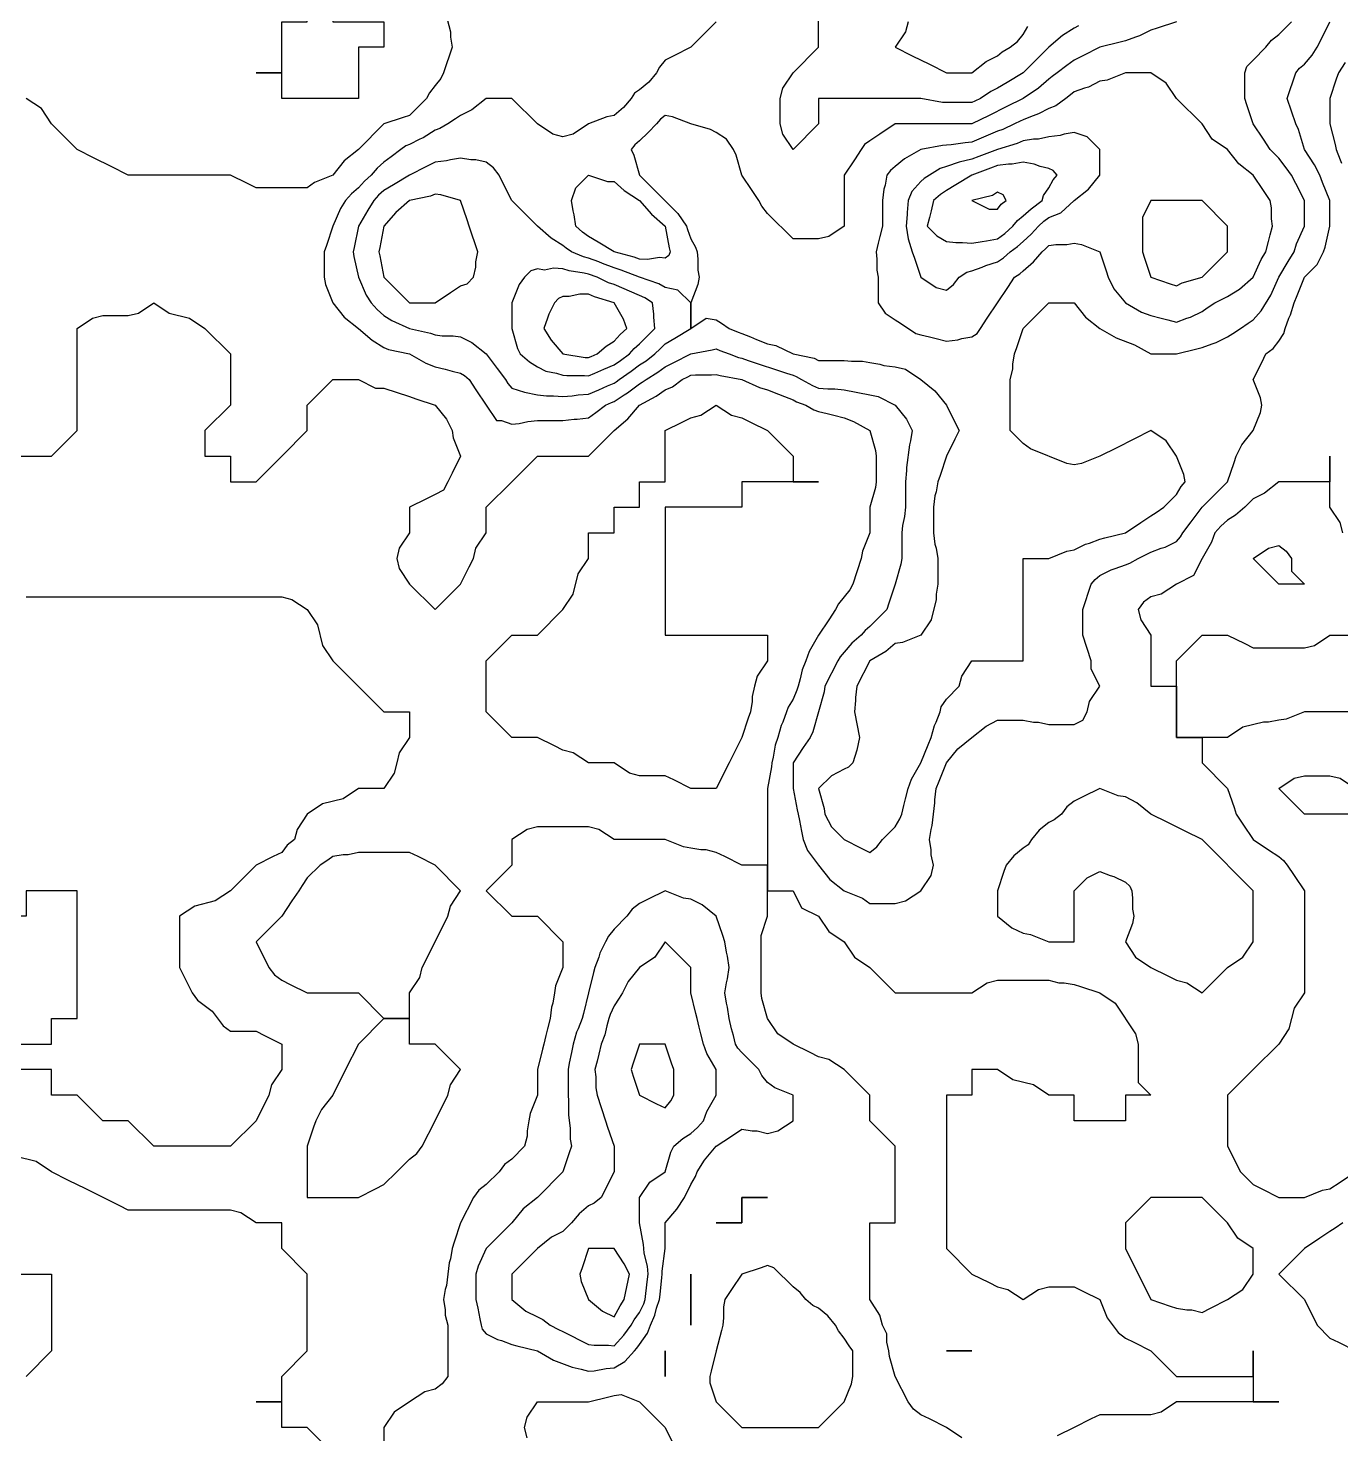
# Model space of a CAD drawing. Header units: inches. Extents: x 794995 to 811195, y 2485918 to 2508058.
# Drawn here: x 799648 to 801188, y 2491941 to 2493591 of the extents above; entities that cross this region are included whole.
import ezdxf

# ---------------------------------------------------------------- set-up
doc = ezdxf.new("R2010")
doc.units = ezdxf.units.IN
doc.header["$MEASUREMENT"] = 0
doc.layers.add('contour', color=7, linetype='Continuous')

msp = doc.modelspace()

# ---------------------------------------------------------------- linework, layer by layer
at = {"layer": 'contour'}
for points in [[(800035.2, 2493508.4), (799945.2, 2493508.4), (799945.2, 2493538.4), (799915.2, 2493538.4), (799945.2, 2493538.4), (799945.2, 2493598.4), (799975.2, 2493598.4), (799975.2, 2493628.4), (800005.2, 2493628.4), (800005.2, 2493598.4), (800065.2, 2493598.4), (800065.2, 2493568.4), (800035.2, 2493568.4), (800035.2, 2493538.4)], [(800755.2, 2493228.4), (800761.2, 2493232.4), (800765.2, 2493238.4), (800773.2, 2493250.4), (800785.2, 2493268.4), (800797.2, 2493286.4), (800805.2, 2493298.4), (800811.2, 2493302.4), (800815.2, 2493305.9), (800827.2, 2493316.4), (800837.7, 2493328.4), (800841.6, 2493331.9), (800845.2, 2493335.9), (800853.7, 2493336.9), (800866.6, 2493336.9), (800875.2, 2493338.4), (800883.7, 2493336.9), (800905.2, 2493328.4), (800912.7, 2493305.9), (800915.2, 2493298.4), (800921.8, 2493285), (800935.2, 2493268.4), (800954.2, 2493257.5), (800965.2, 2493253.4), (800977.2, 2493250.4), (800985.2, 2493248.4), (800995.2, 2493245.9), (801007.2, 2493250.4), (801011.8, 2493251.7), (801025.2, 2493258.4), (801031.2, 2493262.4), (801040.2, 2493268.4), (801050.2, 2493273.4), (801055.2, 2493275.9), (801069, 2493284.5), (801085.2, 2493298.4), (801094.4, 2493319.1), (801100.2, 2493328.4), (801103.2, 2493340.4), (801105.2, 2493348.4), (801107.7, 2493358.4), (801106.6, 2493366.9), (801106.6, 2493379.8), (801105.2, 2493388.4), (801097.2, 2493400.4), (801085.2, 2493418.4), (801068.5, 2493431.7), (801055.2, 2493448.4), (801037.2, 2493460.4), (801025.2, 2493478.4), (800995.2, 2493508.4), (800983.2, 2493526.4), (800965.2, 2493538.4), (800935.2, 2493538.4), (800913.7, 2493529.8), (800905.2, 2493528.4), (800891.8, 2493521.7), (800887.2, 2493520.4), (800875.2, 2493515.9), (800870.9, 2493512.6), (800865.2, 2493508.4), (800853.7, 2493499.8), (800845.2, 2493496.4), (800833.2, 2493490.4), (800823.7, 2493486.9), (800815.2, 2493483.4), (800811.8, 2493481.7), (800805.2, 2493478.4), (800791.5, 2493472), (800785.2, 2493469.8), (800755.2, 2493456.9), (800747.2, 2493456.4), (800730.6, 2493453.8), (800725.2, 2493453.4), (800720.5, 2493453), (800695.2, 2493448.4), (800676.1, 2493437.5), (800665.2, 2493428.4), (800659.7, 2493423.8), (800655.2, 2493418.4), (800653.2, 2493406.4), (800651.8, 2493401.7), (800650.2, 2493388.4), (800650.2, 2493358.4), (800647.2, 2493346.4), (800645.2, 2493338.4), (800642.7, 2493328.4), (800643.7, 2493319.8), (800643.7, 2493306.9), (800645.2, 2493298.4), (800645.2, 2493268.4), (800653.2, 2493256.4), (800665.2, 2493248.4), (800671.2, 2493244.4), (800689.2, 2493232.4), (800695.2, 2493230.9), (800705.2, 2493228.4), (800713.2, 2493226.4), (800725.2, 2493223.4), (800738.5, 2493225), (800743.2, 2493226.4)], [(800725.2, 2493283.4), (800733.7, 2493289.8), (800740.2, 2493298.4), (800749.2, 2493304.4), (800755.2, 2493305.9), (800767.2, 2493310.4), (800771.3, 2493312.2), (800785.2, 2493316.4), (800792.2, 2493321.3), (800800.2, 2493328.4), (800808.8, 2493334.7), (800815.2, 2493340.4), (800824.6, 2493348.9), (800833.2, 2493358.4), (800839.4, 2493364.1), (800845.2, 2493368.4), (800859.3, 2493374.2), (800875.2, 2493388.4), (800891.8, 2493401.7), (800905.2, 2493418.4), (800905.2, 2493448.4), (800890.2, 2493463.4), (800875.2, 2493468.4), (800863.2, 2493466.4), (800858.5, 2493465), (800845.2, 2493463.4), (800833.2, 2493460.4), (800827.2, 2493460.4), (800815.2, 2493458.4), (800808.1, 2493455.4), (800785.2, 2493448.4), (800763.3, 2493440.2), (800755.2, 2493437.1), (800740.2, 2493433.4), (800725.2, 2493428.4), (800717.7, 2493425.9), (800705.2, 2493418.4), (800699.2, 2493414.4), (800695.2, 2493410.9), (800684.6, 2493398.9), (800680.2, 2493388.4), (800679, 2493374.5), (800679, 2493372.2), (800678, 2493358.4), (800680.2, 2493343.4), (800685.2, 2493328.4), (800687.7, 2493320.9), (800695.2, 2493298.4), (800713.2, 2493286.4)], [(800335.2, 2493174.1), (800337.8, 2493175.8), (800341.2, 2493178.4), (800355.2, 2493188.4), (800365.2, 2493195.5), (800373, 2493200.5), (800383.2, 2493208.4), (800389.2, 2493214.4), (800395.2, 2493220.4), (800406.4, 2493227.1), (800425.2, 2493238.4), (800425.2, 2493268.4), (800410.2, 2493283.4), (800395.2, 2493286.4), (800387.7, 2493290.9), (800365.2, 2493298.4), (800343.7, 2493306.9), (800335.2, 2493309.6), (800321.5, 2493314.7), (800317.2, 2493316.4), (800305.2, 2493320.9), (800299.2, 2493322.4), (800285.2, 2493328.4), (800279.2, 2493332.4), (800275.2, 2493335.9), (800261.3, 2493344.5), (800245.2, 2493358.4), (800215.2, 2493388.4), (800205.2, 2493408.4), (800200.2, 2493418.4), (800193.7, 2493426.9), (800185.2, 2493433.4), (800173.2, 2493436.4), (800167.2, 2493436.4), (800155.2, 2493438.4), (800143.2, 2493436.4), (800138.5, 2493435), (800125.2, 2493433.4), (800115.2, 2493428.4), (800095.2, 2493418.4), (800076.4, 2493407.1), (800065.2, 2493400.4), (800058.8, 2493394.7), (800053.2, 2493388.4), (800046.4, 2493377.1), (800035.2, 2493358.4), (800030.2, 2493333.4), (800029.2, 2493328.4), (800029.7, 2493322.9), (800035.2, 2493298.4), (800044.4, 2493277.6), (800050.2, 2493268.4), (800057.2, 2493260.4), (800065.2, 2493253.4), (800074.4, 2493247.6), (800095.2, 2493238.4), (800119.7, 2493232.9), (800125.2, 2493230.9), (800133.7, 2493229.8), (800146.6, 2493229.8), (800155.2, 2493228.4), (800168.5, 2493221.7), (800185.2, 2493208.4), (800198, 2493191.2), (800207.7, 2493178.4), (800210.5, 2493173.7), (800215.2, 2493168.4), (800230.2, 2493163.4), (800245.2, 2493160.4), (800256.1, 2493159.3), (800264.2, 2493159.3), (800275.2, 2493158.4), (800286.1, 2493159.3), (800293.2, 2493160.4), (800305.2, 2493161.2), (800317.2, 2493166.4), (800327.7, 2493170.9)], [(800785.2, 2493343.4), (800793.7, 2493349.8), (800803.2, 2493358.4), (800808.5, 2493365), (800815.2, 2493370.4), (800824.6, 2493378.9), (800837.7, 2493388.4), (800839.2, 2493394.4), (800845.2, 2493403.4), (800850.6, 2493412.9), (800855.2, 2493418.4), (800850.6, 2493423.8), (800845.2, 2493425.9), (800835.2, 2493428.4), (800828, 2493431.2), (800815.2, 2493433.4), (800802.3, 2493431.2), (800798, 2493431.2), (800785.2, 2493429.6), (800777, 2493426.5), (800755.2, 2493418.4), (800736.4, 2493407.1), (800725.2, 2493400.4), (800718.1, 2493395.4), (800710.2, 2493388.4), (800707.2, 2493376.4), (800705.2, 2493368.4), (800702.7, 2493358.4), (800713.9, 2493347.1), (800725.2, 2493340.4), (800736.1, 2493339.3), (800744.2, 2493339.3), (800755.2, 2493338.4), (800767.2, 2493340.4), (800772.3, 2493341.2)], [(800395.2, 2493320.9), (800388.5, 2493321.7), (800374.4, 2493319.1), (800365.2, 2493319.8), (800358.8, 2493322), (800335.2, 2493328.4), (800316.4, 2493339.6), (800305.2, 2493346.4), (800298.1, 2493351.3), (800290.2, 2493358.4), (800288.5, 2493371.7), (800287.2, 2493376.4), (800285.2, 2493388.4), (800290.2, 2493403.4), (800305.2, 2493418.4), (800327.7, 2493410.9), (800335.2, 2493410.9), (800347.2, 2493400.4), (800365.2, 2493388.4), (800379.3, 2493372.5), (800395.2, 2493358.4), (800399.8, 2493333), (800401.2, 2493328.4), (800399.4, 2493324.1)], [(800785.2, 2493378.4), (800789.4, 2493384.1), (800795.2, 2493388.4), (800791.8, 2493395), (800785.2, 2493398.4), (800779.2, 2493394.4), (800755.2, 2493388.4), (800775.2, 2493378.4)], [(800155.2, 2493288.4), (800162.7, 2493290.9), (800170.2, 2493298.4), (800173.2, 2493310.4), (800173.2, 2493316.4), (800175.2, 2493328.4), (800165.2, 2493358.4), (800162.7, 2493365.9), (800155.2, 2493388.4), (800131.8, 2493395), (800125.2, 2493395.9), (800119.7, 2493393.8), (800095.2, 2493388.4), (800079, 2493374.5), (800065.2, 2493358.4), (800060.2, 2493333.4), (800059.2, 2493328.4), (800060.2, 2493323.4), (800065.2, 2493298.4), (800095.2, 2493268.4), (800125.2, 2493268.4), (800143.2, 2493280.4)], [(800995.2, 2493288.4), (801001.8, 2493291.7), (801025.2, 2493298.4), (801055.2, 2493328.4), (801055.2, 2493358.4), (801025.2, 2493388.4), (800965.2, 2493388.4), (800955.2, 2493368.4), (800955.2, 2493358.4), (800955.2, 2493328.4), (800957.7, 2493320.9), (800965.2, 2493298.4), (800987.7, 2493290.9)], [(800335.2, 2493195.5), (800342.7, 2493200.9), (800353.2, 2493208.4), (800358.8, 2493214.7), (800365.2, 2493220.4), (800374.2, 2493229.4), (800383.2, 2493238.4), (800381.8, 2493251.7), (800381.8, 2493255), (800380.2, 2493268.4), (800371.2, 2493274.4), (800365.2, 2493276.9), (800335.2, 2493289.8), (800328.8, 2493292), (800315.2, 2493298.4), (800305.2, 2493302.1), (800300.2, 2493303.4), (800282.7, 2493305.9), (800275.2, 2493308.4), (800264.2, 2493309.3), (800253.7, 2493306.9), (800245.2, 2493308.4), (800237.7, 2493305.9), (800230.2, 2493298.4), (800223.7, 2493289.8), (800215.2, 2493268.4), (800215.2, 2493238.4), (800221.8, 2493215), (800225.2, 2493208.4), (800235.9, 2493199.1), (800245.2, 2493193.4), (800255.2, 2493188.4), (800267.7, 2493185.9), (800275.2, 2493183.4), (800279.8, 2493183), (800300.5, 2493183), (800305.2, 2493182.6), (800312.7, 2493185.9), (800323.2, 2493190.4)], [(800305.2, 2493204.1), (800308.2, 2493205.4), (800315.2, 2493208.4), (800325.9, 2493217.6), (800335.2, 2493223.4), (800342.2, 2493231.3), (800350.2, 2493238.4), (800346.1, 2493249.3), (800335.2, 2493268.4), (800312.2, 2493275.4), (800305.2, 2493278.4), (800295.2, 2493278.4), (800282.7, 2493275.9), (800275.2, 2493275.9), (800270.2, 2493273.4), (800265.2, 2493268.4), (800258.5, 2493255), (800257.2, 2493250.4), (800252.7, 2493238.4), (800261.3, 2493224.5), (800275.2, 2493208.4), (800301.2, 2493204.4)], [(800455.2, 2492698.4), (800425.2, 2492698.4), (800405.2, 2492708.4), (800395.2, 2492713.4), (800365.2, 2492713.4), (800353.2, 2492716.4), (800335.2, 2492728.4), (800305.2, 2492728.4), (800287.2, 2492740.4), (800275.2, 2492743.4), (800265.2, 2492748.4), (800245.2, 2492758.4), (800215.2, 2492758.4), (800185.2, 2492788.4), (800185.2, 2492848.4), (800215.2, 2492878.4), (800245.2, 2492878.4), (800275.2, 2492908.4), (800287.2, 2492926.4), (800293.2, 2492950.4), (800305.2, 2492968.4), (800305.2, 2492998.4), (800335.2, 2492998.4), (800335.2, 2493028.4), (800365.2, 2493028.4), (800365.2, 2493058.4), (800395.2, 2493058.4), (800395.2, 2493118.4), (800415.2, 2493128.4), (800425.2, 2493133.4), (800437.2, 2493136.4), (800455.2, 2493148.4), (800473.2, 2493136.4), (800485.2, 2493133.4), (800495.2, 2493128.4), (800515.2, 2493118.4), (800545.2, 2493088.4), (800545.2, 2493058.4), (800575.2, 2493058.4), (800485.2, 2493058.4), (800485.2, 2493028.4), (800395.2, 2493028.4), (800395.2, 2492998.4), (800395.2, 2492878.4), (800515.2, 2492878.4), (800515.2, 2492848.4), (800503.2, 2492830.4), (800500.2, 2492818.4), (800497.2, 2492806.4), (800497.2, 2492800.4), (800495.2, 2492788.4), (800492.7, 2492780.9), (800485.2, 2492758.4), (800470.2, 2492728.4)], [(801145.2, 2492938.4), (801115.2, 2492938.4), (801085.2, 2492968.4), (801103.2, 2492980.4), (801115.2, 2492983.4), (801123.7, 2492976.9), (801130.2, 2492968.4), (801130.2, 2492953.4)], [(801265.2, 2492638.4), (801205.2, 2492638.4), (801205.2, 2492668.4), (801145.2, 2492668.4), (801115.2, 2492698.4), (801133.2, 2492710.4), (801145.2, 2492713.4), (801175.2, 2492713.4), (801187.2, 2492710.4), (801205.2, 2492698.4), (801235.2, 2492698.4), (801235.2, 2492638.4)], [(801025.2, 2492458.4), (801055.2, 2492488.4), (801073.2, 2492500.4), (801085.2, 2492518.4), (801085.2, 2492578.4), (801025.2, 2492638.4), (801005.2, 2492648.4), (800985.2, 2492658.4), (800965.2, 2492668.4), (800948.5, 2492681.7), (800935.2, 2492688.4), (800926.6, 2492689.8), (800905.2, 2492698.4), (800885.2, 2492688.4), (800875.2, 2492683.4), (800866.6, 2492676.9), (800860.2, 2492668.4), (800851.8, 2492661.7), (800845.2, 2492658.4), (800834.2, 2492649.3), (800825.2, 2492638.4), (800821.2, 2492632.4), (800815.2, 2492628.4), (800804.2, 2492619.3), (800795.2, 2492608.4), (800792.7, 2492600.9), (800785.2, 2492578.4), (800785.2, 2492548.4), (800801.8, 2492535), (800815.2, 2492528.4), (800823.7, 2492526.9), (800845.2, 2492518.4), (800875.2, 2492518.4), (800875.2, 2492578.4), (800890.2, 2492593.4), (800905.2, 2492600.9), (800917.2, 2492596.4), (800921.8, 2492595), (800935.2, 2492588.4), (800940.6, 2492583.8), (800942.7, 2492578.4), (800943.7, 2492569.8), (800943.7, 2492556.9), (800945.2, 2492548.4), (800943.7, 2492539.8), (800935.2, 2492518.4), (800947.2, 2492500.4), (800965.2, 2492488.4), (800985.2, 2492478.4), (800995.2, 2492473.4), (801007.2, 2492470.4)], [(800065.2, 2492428.4), (800095.2, 2492428.4), (800095.2, 2492458.4), (800107.2, 2492476.4), (800110.2, 2492488.4), (800125.2, 2492518.4), (800140.2, 2492548.4), (800143.2, 2492560.4), (800155.2, 2492578.4), (800125.2, 2492608.4), (800105.2, 2492618.4), (800095.2, 2492623.4), (800035.2, 2492623.4), (800023.2, 2492620.4), (800017.2, 2492620.4), (800005.2, 2492618.4), (799999.2, 2492614.4), (799990.2, 2492608.4), (799975.2, 2492593.4), (799969.2, 2492584.4), (799965.2, 2492578.4), (799957.2, 2492566.4), (799945.2, 2492548.4), (799915.2, 2492518.4), (799930.2, 2492488.4), (799936.6, 2492479.8), (799945.2, 2492473.4), (799955.2, 2492468.4), (799975.2, 2492458.4), (800035.2, 2492458.4)], [(799645.2, 2492398.4), (799675.2, 2492398.4), (799675.2, 2492428.4), (799705.2, 2492428.4), (799705.2, 2492578.4), (799645.2, 2492578.4), (799645.2, 2492548.4), (799615.2, 2492548.4), (799615.2, 2492518.4), (799615.2, 2492398.4)], [(800335.2, 2492018.4), (800347.8, 2492025.7), (800359.2, 2492038.4), (800362, 2492041.5), (800365.2, 2492045.9), (800374.6, 2492058.9), (800378, 2492068.4), (800383.2, 2492080.4), (800385.2, 2492088.4), (800388.5, 2492098.4), (800389.2, 2492104.4), (800391.4, 2492124.6), (800391.8, 2492128.4), (800391.6, 2492131.9), (800395.2, 2492158.4), (800395.2, 2492188.4), (800409, 2492204.5), (800417.7, 2492218.4), (800425.2, 2492233.4), (800430.6, 2492242.9), (800432.7, 2492248.4), (800441.3, 2492262.2), (800455.2, 2492278.4), (800473.2, 2492290.4), (800485.2, 2492298.4), (800497.2, 2492296.4), (800503.2, 2492296.4), (800515.2, 2492293.4), (800527.2, 2492296.4), (800545.2, 2492308.4), (800545.2, 2492338.4), (800523.7, 2492346.9), (800515.2, 2492353.4), (800508.5, 2492361.7), (800505.2, 2492368.4), (800495.2, 2492378.4), (800485.2, 2492388.4), (800480.5, 2492393.7), (800477.7, 2492398.4), (800475.2, 2492408.4), (800473.2, 2492416.4), (800470.2, 2492428.4), (800468.5, 2492441.7), (800467.2, 2492446.4), (800465.2, 2492458.4), (800467.2, 2492470.4), (800468.5, 2492475), (800470.2, 2492488.4), (800468.5, 2492501.7), (800467.2, 2492506.4), (800465.2, 2492518.4), (800462.7, 2492525.9), (800455.2, 2492548.4), (800438.5, 2492561.7), (800425.2, 2492568.4), (800416.6, 2492569.8), (800395.2, 2492578.4), (800375.2, 2492568.4), (800365.2, 2492563.4), (800356.6, 2492556.9), (800350.2, 2492548.4), (800335.2, 2492533.4), (800328.5, 2492525), (800325.2, 2492518.4), (800318.5, 2492505), (800317.2, 2492500.4), (800312.7, 2492488.4), (800311.2, 2492482.4), (800305.2, 2492458.4), (800299.2, 2492434.4), (800297.7, 2492428.4), (800293.2, 2492416.4), (800291.3, 2492412.2), (800287.2, 2492398.4), (800285.2, 2492388.4), (800282.7, 2492375.9), (800281.2, 2492368.4), (800281.2, 2492338.4), (800281.8, 2492331.7), (800281.8, 2492315), (800283.7, 2492299.8), (800283.7, 2492286.9), (800285.2, 2492278.4), (800282.7, 2492270.9), (800275.2, 2492248.4), (800245.2, 2492218.4), (800228.5, 2492205), (800215.2, 2492188.4), (800185.2, 2492158.4), (800175.9, 2492137.6), (800173.2, 2492128.4), (800173.2, 2492098.4), (800175.2, 2492088.4), (800177.7, 2492075.9), (800179.2, 2492068.4), (800180.5, 2492063.7), (800185.2, 2492058.4), (800198.5, 2492051.7), (800203.2, 2492050.4), (800215.2, 2492045.9), (800221.2, 2492044.4), (800245.2, 2492038.4), (800264.2, 2492027.5), (800286.1, 2492019.3), (800296.6, 2492016.9), (800305.2, 2492014.4), (800311.8, 2492015), (800325.9, 2492017.6)], [(800335.2, 2492044.4), (800346.6, 2492056.9), (800355.2, 2492068.4), (800358.8, 2492074.7), (800365.2, 2492083.4), (800370.2, 2492093.4), (800371.8, 2492098.4), (800374.2, 2492119.4), (800375.2, 2492128.4), (800374.6, 2492137.8), (800370.6, 2492152.9), (800370.2, 2492158.4), (800369.8, 2492163), (800365.2, 2492188.4), (800365.2, 2492218.4), (800377.2, 2492236.4), (800395.2, 2492248.4), (800401.8, 2492271.7), (800405.2, 2492278.4), (800415.9, 2492287.6), (800425.2, 2492293.4), (800433.2, 2492300.4), (800440.2, 2492308.4), (800444.2, 2492319.3), (800455.2, 2492338.4), (800455.2, 2492368.4), (800444.2, 2492387.5), (800440.2, 2492398.4), (800437.2, 2492410.4), (800435.2, 2492418.4), (800432.7, 2492428.4), (800431.2, 2492434.4), (800425.2, 2492458.4), (800425.2, 2492488.4), (800395.2, 2492518.4), (800383.2, 2492500.4), (800365.2, 2492488.4), (800351.8, 2492471.7), (800345.2, 2492458.4), (800341.2, 2492452.4), (800335.2, 2492443.4), (800330.5, 2492433), (800329.2, 2492428.4), (800326.6, 2492419.8), (800324.2, 2492409.3), (800320.2, 2492398.4), (800317.2, 2492386.4), (800315.2, 2492378.4), (800312.7, 2492368.4), (800313.7, 2492359.8), (800313.7, 2492346.9), (800315.2, 2492338.4), (800325.2, 2492308.4), (800327.7, 2492300.9), (800335.2, 2492278.4), (800335.2, 2492248.4), (800320.2, 2492218.4), (800311.8, 2492211.7), (800305.2, 2492208.4), (800294.2, 2492199.3), (800285.2, 2492188.4), (800280.2, 2492183.4), (800275.2, 2492178.4), (800261.8, 2492171.7), (800245.2, 2492158.4), (800215.2, 2492128.4), (800215.2, 2492098.4), (800231.8, 2492085), (800245.2, 2492078.4), (800251.8, 2492075), (800260.2, 2492068.4), (800270.2, 2492063.4), (800275.2, 2492060.9), (800305.2, 2492045.9), (800311.8, 2492045), (800328.5, 2492045)], [(800065.2, 2492233.4), (800080.2, 2492248.4), (800095.2, 2492263.4), (800103.7, 2492269.8), (800110.2, 2492278.4), (800125.2, 2492308.4), (800140.2, 2492338.4), (800143.2, 2492350.4), (800155.2, 2492368.4), (800125.2, 2492398.4), (800095.2, 2492398.4), (800095.2, 2492428.4), (800065.2, 2492428.4), (800035.2, 2492398.4), (800020.2, 2492368.4), (800005.2, 2492338.4), (799991.8, 2492321.7), (799985.2, 2492308.4), (799982.7, 2492300.9), (799975.2, 2492278.4), (799975.2, 2492218.4), (800035.2, 2492218.4), (800055.2, 2492228.4)], [(800395.2, 2492323.4), (800401.8, 2492331.7), (800405.2, 2492338.4), (800405.2, 2492368.4), (800402.7, 2492375.9), (800395.2, 2492398.4), (800365.2, 2492398.4), (800357.7, 2492375.9), (800355.2, 2492368.4), (800357.7, 2492360.9), (800365.2, 2492338.4), (800385.2, 2492328.4)], [(800485.2, 2492188.4), (800455.2, 2492188.4), (800485.2, 2492188.4), (800485.2, 2492218.4), (800515.2, 2492218.4), (800485.2, 2492218.4)], [(801025.2, 2492083.4), (801035.2, 2492088.4), (801055.2, 2492098.4), (801073.2, 2492110.4), (801085.2, 2492128.4), (801085.2, 2492158.4), (801067.2, 2492170.4), (801055.2, 2492188.4), (801025.2, 2492218.4), (800965.2, 2492218.4), (800935.2, 2492188.4), (800935.2, 2492158.4), (800965.2, 2492098.4), (800987.7, 2492090.9), (800995.2, 2492088.4), (801007.2, 2492086.4), (801013.2, 2492086.4)], [(800335.2, 2492078.4), (800342.2, 2492091.3), (800347.2, 2492098.4), (800353.2, 2492128.4), (800347.2, 2492140.4), (800335.2, 2492158.4), (800305.2, 2492158.4), (800297.7, 2492135.9), (800295.2, 2492128.4), (800296.6, 2492119.8), (800305.2, 2492098.4), (800321.8, 2492085)], [(800425.2, 2492068.4), (800425.2, 2492128.4)], [(800575.2, 2491948.4), (800605.2, 2491978.4), (800613.7, 2491999.8), (800615.2, 2492008.4), (800615.2, 2492038.4), (800611.2, 2492044.4), (800605.2, 2492053.4), (800598.5, 2492061.7), (800595.2, 2492068.4), (800586.1, 2492079.3), (800575.2, 2492088.4), (800568.5, 2492091.7), (800560.2, 2492098.4), (800553.7, 2492106.9), (800545.2, 2492113.4), (800522.7, 2492135.9), (800515.2, 2492138.4), (800507.7, 2492135.9), (800485.2, 2492128.4), (800473.2, 2492110.4), (800465.2, 2492098.4), (800463.7, 2492089.8), (800463.7, 2492076.9), (800462.7, 2492068.4), (800461.2, 2492062.4), (800455.2, 2492038.4), (800449.2, 2492014.4), (800447.7, 2492008.4), (800447.7, 2492000.9), (800455.2, 2491978.4), (800485.2, 2491948.4)], [(800395.2, 2492008.4), (800395.2, 2492038.4)], [(800755.2, 2492038.4), (800725.2, 2492038.4)]]:
    msp.add_lwpolyline(points, close=True, dxfattribs=at)
for points in [[(800880.2, 2493593.4), (800875.2, 2493590.9), (800861.3, 2493582.2), (800845.2, 2493568.4), (800815.2, 2493538.4), (800796.4, 2493527.1), (800785.2, 2493520.4), (800777.2, 2493516.4), (800765.2, 2493508.4), (800758.5, 2493505), (800755.2, 2493503.4), (800725.2, 2493503.4), (800720.5, 2493503.7), (800695.2, 2493508.4), (800575.2, 2493508.4), (800575.2, 2493478.4), (800545.2, 2493448.4), (800533.2, 2493466.4), (800530.2, 2493478.4), (800530.2, 2493508.4), (800533.2, 2493520.4), (800545.2, 2493538.4), (800575.2, 2493568.4), (800575.2, 2493628.4)], [(800137.2, 2493610.4), (800143.2, 2493586.4), (800143.2, 2493580.4), (800145.2, 2493568.4), (800135.2, 2493538.4), (800131.8, 2493531.7), (800125.2, 2493523.4), (800118.5, 2493515), (800115.2, 2493508.4), (800105.2, 2493498.4), (800095.2, 2493488.4), (800087.7, 2493485.9), (800065.2, 2493478.4), (800035.2, 2493448.4), (800018.5, 2493435), (800005.2, 2493418.4), (799983.7, 2493409.8), (799975.2, 2493403.4), (799915.2, 2493403.4), (799905.2, 2493408.4), (799885.2, 2493418.4), (799765.2, 2493418.4), (799745.2, 2493428.4), (799725.2, 2493438.4), (799705.2, 2493448.4), (799675.2, 2493478.4), (799663.2, 2493496.4), (799645.2, 2493508.4)], [(800455.2, 2493598.4), (800425.2, 2493568.4), (800405.2, 2493558.4), (800395.2, 2493553.4), (800388.5, 2493545), (800385.2, 2493538.4), (800376.1, 2493527.5), (800365.2, 2493518.4), (800359.2, 2493514.4), (800355.2, 2493508.4), (800346.1, 2493497.5), (800335.2, 2493488.4), (800326.6, 2493486.9), (800305.2, 2493478.4), (800287.2, 2493466.4), (800275.2, 2493463.4), (800263.2, 2493466.4), (800245.2, 2493478.4), (800215.2, 2493508.4), (800185.2, 2493508.4), (800168.5, 2493495), (800155.2, 2493488.4), (800149.2, 2493484.4), (800140.2, 2493478.4), (800130.6, 2493472.9), (800125.2, 2493470.9), (800111.3, 2493462.2), (800107.2, 2493460.4), (800095.2, 2493454.4), (800090.9, 2493452.6), (800085.2, 2493448.4), (800073.7, 2493439.8), (800065.2, 2493433.4), (800057.2, 2493426.4), (800050.2, 2493418.4), (800042.2, 2493411.3), (800035.2, 2493403.4), (800027.2, 2493396.4), (800020.2, 2493388.4), (800014.4, 2493379.1), (800005.2, 2493358.4), (799997.7, 2493335.9), (799995.2, 2493328.4), (799995.2, 2493298.4), (799996.6, 2493289.8), (800005.2, 2493268.4), (800018.5, 2493251.7), (800035.2, 2493238.4), (800051.3, 2493224.5), (800065.2, 2493215.9), (800070.6, 2493213.8), (800095.2, 2493208.4), (800114.2, 2493197.5), (800125.2, 2493193.4), (800137.2, 2493190.4), (800145.2, 2493188.4), (800155.2, 2493185.9), (800159.8, 2493183), (800165.2, 2493178.4), (800173.2, 2493166.4), (800197.2, 2493130.4), (800203.2, 2493130.4), (800215.2, 2493125.9), (800223.7, 2493126.9), (800234.2, 2493129.3), (800245.2, 2493130.4), (800275.2, 2493130.4), (800288.5, 2493131.7), (800291.8, 2493131.7), (800305.2, 2493133.4), (800313.7, 2493139.8), (800325.2, 2493148.4), (800332.2, 2493151.4), (800335.2, 2493152.6), (800347.2, 2493160.4), (800350.9, 2493162.6), (800365.2, 2493173.4), (800368.3, 2493175.2), (800372.7, 2493178.4), (800386.6, 2493186.9), (800395.2, 2493193.4), (800405.2, 2493198.4), (800425.2, 2493208.4), (800450.2, 2493213.4), (800455.2, 2493214.4), (800459.4, 2493212.6), (800470.2, 2493208.4), (800481.2, 2493204.4), (800485.2, 2493203.4), (800492.7, 2493200.9), (800537.7, 2493185.9), (800545.2, 2493183.4), (800548.9, 2493182.1), (800555.2, 2493178.4), (800568.1, 2493171.3), (800575.2, 2493168.4), (800586.1, 2493167.5), (800594.2, 2493167.5), (800605.2, 2493166.4), (800635.2, 2493160.4), (800645.2, 2493158.4), (800665.2, 2493148.4), (800678.5, 2493131.7), (800685.2, 2493118.4), (800683.2, 2493106.4), (800681.8, 2493101.7), (800678.5, 2493075), (800678.5, 2493071.7), (800677.2, 2493058.4), (800677.2, 2493028.4), (800676.1, 2493017.5), (800673.7, 2493006.9), (800672.7, 2492998.4), (800672.7, 2492968.4), (800671.8, 2492961.7), (800665.2, 2492938.4), (800657.7, 2492915.9), (800655.2, 2492908.4), (800645.2, 2492898.4), (800635.2, 2492888.4), (800629.7, 2492883.8), (800625.2, 2492878.4), (800614.4, 2492869.1), (800605.2, 2492858.4), (800600.5, 2492853), (800597.7, 2492848.4), (800582.7, 2492818.4), (800581.8, 2492811.7), (800575.2, 2492788.4), (800568.5, 2492765), (800565.2, 2492758.4), (800557.2, 2492746.4), (800545.2, 2492728.4), (800545.2, 2492698.4), (800550.2, 2492673.4), (800551.2, 2492668.4), (800552.7, 2492660.9), (800555.2, 2492648.4), (800557.2, 2492638.4), (800562.3, 2492625.5), (800575.2, 2492608.4), (800588.5, 2492591.7), (800605.2, 2492578.4), (800626.6, 2492569.8), (800635.2, 2492563.4), (800665.2, 2492563.4), (800677.2, 2492566.4), (800695.2, 2492578.4), (800707.2, 2492596.4), (800710.2, 2492608.4), (800707.2, 2492620.4), (800707.2, 2492626.4), (800705.2, 2492638.4), (800707.2, 2492650.4), (800708.5, 2492655), (800711.8, 2492681.7), (800711.8, 2492685), (800713.2, 2492698.4), (800716.6, 2492706.9), (800725.2, 2492728.4), (800738.5, 2492745), (800755.2, 2492758.4), (800771.8, 2492771.7), (800785.2, 2492778.4), (800815.2, 2492778.4), (800827.2, 2492776.4), (800833.2, 2492776.4), (800845.2, 2492773.4), (800875.2, 2492773.4), (800885.2, 2492778.4), (800890.2, 2492788.4), (800893.2, 2492800.4), (800905.2, 2492818.4), (800895.2, 2492838.4), (800895.2, 2492848.4), (800885.2, 2492878.4), (800885.2, 2492908.4), (800895.2, 2492938.4), (800899.7, 2492943.8), (800905.2, 2492948.4), (800918.5, 2492955), (800923.2, 2492956.4), (800935.2, 2492960.9), (800940.6, 2492962.9), (800950.2, 2492968.4), (800960.2, 2492973.4), (800965.2, 2492975.9), (800977.2, 2492980.4), (800981.8, 2492981.7), (800995.2, 2492988.4), (800999.8, 2492993.7), (801002.7, 2492998.4), (801012.3, 2493011.2), (801025.2, 2493028.4), (801055.2, 2493058.4), (801062.7, 2493080.9), (801065.2, 2493088.4), (801071.8, 2493101.7), (801085.2, 2493118.4), (801093.7, 2493139.8), (801095.2, 2493148.4), (801093.7, 2493156.9), (801085.2, 2493178.4), (801095.2, 2493198.4), (801100.2, 2493208.4), (801108.5, 2493215), (801115.2, 2493223.4), (801121.2, 2493232.4), (801122.7, 2493238.4), (801127.2, 2493250.4), (801129, 2493254.5), (801133.2, 2493268.4), (801136.6, 2493276.9), (801145.2, 2493298.4), (801160.2, 2493313.4), (801167.7, 2493328.4), (801169.7, 2493333.8), (801175.2, 2493358.4), (801175.2, 2493388.4), (801166.6, 2493409.8), (801163.2, 2493418.4), (801157.2, 2493430.4), (801145.2, 2493448.4), (801138.5, 2493471.7), (801135.2, 2493478.4), (801125.2, 2493508.4), (801135.2, 2493538.4), (801139.7, 2493543.8), (801145.2, 2493548.4), (801154.4, 2493559.1), (801160.2, 2493568.4), (801165.2, 2493578.4), (801175.2, 2493598.4)], [(800995.2, 2493598.4), (800972.7, 2493590.9), (800965.2, 2493588.4), (800951.8, 2493581.7), (800947.2, 2493580.4), (800935.2, 2493575.9), (800929.2, 2493574.4), (800905.2, 2493568.4), (800885.2, 2493558.4), (800875.2, 2493553.4), (800866.6, 2493546.9), (800855.2, 2493538.4), (800849.4, 2493534.1), (800845.2, 2493530.9), (800833.2, 2493520.4), (800815.2, 2493508.4), (800795.2, 2493498.4), (800775.2, 2493488.4), (800755.2, 2493478.4), (800665.2, 2493478.4), (800647.2, 2493466.4), (800635.2, 2493458.4), (800629.2, 2493454.4), (800625.2, 2493448.4), (800617.2, 2493436.4), (800605.2, 2493418.4), (800605.2, 2493358.4), (800587.2, 2493346.4), (800575.2, 2493343.4), (800545.2, 2493343.4), (800515.2, 2493373.4), (800508.5, 2493381.7), (800505.2, 2493388.4), (800497.2, 2493400.4), (800485.2, 2493418.4), (800478.5, 2493441.7), (800475.2, 2493448.4), (800467.2, 2493460.4), (800455.2, 2493468.4), (800448.5, 2493471.7), (800425.2, 2493478.4), (800403.7, 2493486.9), (800395.2, 2493488.4), (800389.7, 2493483.8), (800385.2, 2493478.4), (800375.2, 2493468.4), (800365.2, 2493458.4), (800359.7, 2493453.8), (800355.2, 2493448.4), (800358.5, 2493441.7), (800365.2, 2493418.4), (800410.2, 2493373.4), (800420.2, 2493358.4), (800421.2, 2493354.4), (800425.2, 2493343.4), (800430.6, 2493333.8), (800432.7, 2493328.4), (800433.7, 2493319.8), (800433.7, 2493306.9), (800435.2, 2493298.4), (800433.7, 2493289.8), (800425.2, 2493268.4), (800425.2, 2493238.4), (800443.2, 2493250.4), (800455.2, 2493248.4), (800461.2, 2493244.4), (800470.2, 2493238.4), (800480.9, 2493234.1), (800485.2, 2493232.4), (800495.2, 2493228.4), (800502.3, 2493225.5), (800515.2, 2493220.4), (800525.2, 2493218.4), (800545.2, 2493208.4), (800570.2, 2493203.4), (800575.2, 2493200.9), (800605.2, 2493200.9), (800613.7, 2493199.8), (800626.6, 2493199.8), (800635.2, 2493198.4), (800647.2, 2493196.4), (800651.8, 2493195), (800665.2, 2493193.4), (800677.2, 2493190.4), (800695.2, 2493178.4), (800711.8, 2493165), (800725.2, 2493148.4), (800735.2, 2493128.4), (800740.2, 2493118.4), (800735.2, 2493108.4), (800725.2, 2493088.4), (800717.7, 2493065.9), (800715.2, 2493058.4), (800713.2, 2493046.4), (800711.8, 2493041.7), (800710.2, 2493028.4), (800710.2, 2492998.4), (800711.8, 2492985), (800713.2, 2492980.4), (800715.2, 2492968.4), (800715.2, 2492938.4), (800713.2, 2492926.4), (800713.2, 2492920.4), (800707.2, 2492896.4), (800695.2, 2492878.4), (800673.7, 2492869.8), (800665.2, 2492868.4), (800654.2, 2492859.3), (800635.2, 2492848.4), (800620.2, 2492818.4), (800618.5, 2492805), (800618.5, 2492801.7), (800617.2, 2492788.4), (800623.2, 2492758.4), (800620.2, 2492743.4), (800615.2, 2492728.4), (800610.2, 2492723.4), (800605.2, 2492720.9), (800590.2, 2492713.4), (800575.2, 2492698.4), (800581.8, 2492675), (800582.7, 2492668.4), (800590.2, 2492653.4), (800605.2, 2492638.4), (800625.2, 2492628.4), (800635.2, 2492623.4), (800643.7, 2492629.8), (800650.2, 2492638.4), (800665.2, 2492653.4), (800670.6, 2492662.9), (800672.7, 2492668.4), (800675.2, 2492678.4), (800677.2, 2492686.4), (800680.2, 2492698.4), (800684.2, 2492709.3), (800695.2, 2492728.4), (800703.7, 2492749.8), (800707.2, 2492758.4), (800711.3, 2492772.2), (800713.2, 2492776.4), (800717.7, 2492788.4), (800719.2, 2492794.4), (800725.2, 2492803.4), (800740.2, 2492818.4), (800743.2, 2492830.4), (800755.2, 2492848.4), (800785.2, 2492848.4), (800815.2, 2492848.4), (800815.2, 2492968.4), (800845.2, 2492968.4), (800866.6, 2492976.9), (800875.2, 2492978.4), (800888.5, 2492985), (800893.2, 2492986.4), (800905.2, 2492990.9), (800911.2, 2492992.4), (800935.2, 2492998.4), (800953.2, 2493010.4), (800965.2, 2493018.4), (800971.2, 2493022.4), (800980.2, 2493028.4), (800995.2, 2493043.4), (801000.6, 2493052.9), (801005.2, 2493058.4), (801003.7, 2493066.9), (800995.2, 2493088.4), (800983.2, 2493106.4), (800965.2, 2493118.4), (800945.2, 2493108.4), (800925.2, 2493098.4), (800905.2, 2493088.4), (800883.7, 2493079.8), (800875.2, 2493078.4), (800866.6, 2493079.8), (800823.7, 2493096.9), (800815.2, 2493103.4), (800800.2, 2493118.4), (800800.2, 2493178.4), (800803.2, 2493190.4), (800803.2, 2493196.4), (800805.2, 2493208.4), (800807.7, 2493215.9), (800815.2, 2493238.4), (800845.2, 2493268.4), (800875.2, 2493268.4), (800888.5, 2493251.7), (800905.2, 2493238.4), (800924.2, 2493227.5), (800946.1, 2493219.3), (800965.2, 2493208.4), (800995.2, 2493208.4), (801019.2, 2493214.4), (801025.2, 2493215.9), (801037.2, 2493220.4), (801041.8, 2493221.7), (801055.2, 2493228.4), (801061.2, 2493232.4), (801070.2, 2493238.4), (801079.2, 2493244.4), (801085.2, 2493248.4), (801094.4, 2493259.1), (801105.9, 2493277.6), (801115.2, 2493298.4), (801126.4, 2493317.1), (801133.2, 2493328.4), (801135.9, 2493337.6), (801145.2, 2493358.4), (801145.2, 2493388.4), (801135.2, 2493408.4), (801130.2, 2493418.4), (801123.7, 2493426.9), (801115.2, 2493438.4), (801110.2, 2493443.4), (801105.2, 2493448.4), (801097.2, 2493460.4), (801085.2, 2493478.4), (801077.7, 2493500.9), (801075.2, 2493508.4), (801075.2, 2493538.4), (801077.7, 2493545.9), (801085.2, 2493553.4), (801100.2, 2493568.4), (801106.6, 2493576.9), (801115.2, 2493583.4), (801130.2, 2493598.4)], [(800680.2, 2493598.4), (800677.2, 2493586.4), (800665.2, 2493568.4), (800685.2, 2493558.4), (800705.2, 2493548.4), (800725.2, 2493538.4), (800755.2, 2493538.4), (800771.8, 2493551.7), (800785.2, 2493558.4), (800790.6, 2493562.9), (800800.2, 2493568.4), (800808.5, 2493575), (800815.2, 2493583.4), (800820.6, 2493592.9)], [(801193.2, 2493550.4), (801185.2, 2493538.4), (801182.7, 2493530.9), (801175.2, 2493508.4), (801175.2, 2493478.4), (801181.2, 2493454.4), (801182.7, 2493448.4), (801187.2, 2493436.4), (801189, 2493432.2)], [(799585.2, 2493088.4), (799675.2, 2493088.4), (799705.2, 2493118.4), (799705.2, 2493238.4), (799723.2, 2493250.4), (799735.2, 2493253.4), (799765.2, 2493253.4), (799777.2, 2493256.4), (799795.2, 2493268.4), (799813.2, 2493256.4), (799837.2, 2493250.4), (799855.2, 2493238.4), (799885.2, 2493208.4), (799885.2, 2493148.4), (799855.2, 2493118.4), (799855.2, 2493088.4), (799885.2, 2493088.4), (799885.2, 2493058.4), (799915.2, 2493058.4), (799945.2, 2493088.4), (799975.2, 2493118.4), (799975.2, 2493148.4), (800005.2, 2493178.4), (800035.2, 2493178.4), (800055.2, 2493168.4), (800065.2, 2493168.4), (800095.2, 2493158.4), (800102.7, 2493155.9), (800125.2, 2493148.4), (800138.5, 2493131.7), (800145.2, 2493118.4), (800146.6, 2493109.8), (800155.2, 2493088.4), (800145.2, 2493068.4), (800140.2, 2493058.4), (800135.2, 2493048.4), (800125.2, 2493043.4), (800115.2, 2493038.4), (800095.2, 2493028.4), (800095.2, 2492998.4), (800083.2, 2492980.4), (800080.2, 2492968.4), (800083.2, 2492956.4), (800095.2, 2492938.4), (800125.2, 2492908.4), (800155.2, 2492938.4), (800165.2, 2492958.4), (800170.2, 2492968.4), (800173.2, 2492980.4), (800185.2, 2492998.4), (800185.2, 2493028.4), (800215.2, 2493058.4), (800245.2, 2493088.4), (800305.2, 2493088.4), (800335.2, 2493118.4), (800351.3, 2493132.2), (800365.2, 2493148.4), (800384.6, 2493158.9), (800395.2, 2493166.4), (800403.7, 2493169.8), (800415.2, 2493178.4), (800421.8, 2493181.7), (800425.2, 2493183.4), (800430.6, 2493183.8), (800449.7, 2493183.8), (800455.2, 2493184.4), (800459.8, 2493183), (800485.2, 2493178.4), (800505.9, 2493169.1), (800515.2, 2493166.4), (800528, 2493161.2), (800535.2, 2493158.4), (800545.2, 2493154.4), (800549.2, 2493152.4), (800560.2, 2493148.4), (800569.7, 2493142.9), (800575.2, 2493140.9), (800585.2, 2493138.4), (800593.2, 2493136.4), (800605.2, 2493133.4), (800616.1, 2493129.3), (800635.2, 2493118.4), (800641.8, 2493095), (800642.7, 2493088.4), (800642.7, 2493058.4), (800641.8, 2493051.7), (800635.2, 2493028.4), (800635.2, 2492998.4), (800626.6, 2492976.9), (800625.2, 2492968.4), (800615.2, 2492938.4), (800611.8, 2492931.7), (800605.2, 2492923.4), (800598.5, 2492915), (800595.2, 2492908.4), (800587.2, 2492896.4), (800575.2, 2492878.4), (800564.2, 2492859.3), (800560.2, 2492848.4), (800556.1, 2492837.5), (800553.7, 2492826.9), (800551.2, 2492818.4), (800549.8, 2492813.7), (800545.2, 2492803.4), (800539.7, 2492793.8), (800537.7, 2492788.4), (800533.2, 2492776.4), (800531.3, 2492772.2), (800527.2, 2492758.4), (800524.4, 2492749.1), (800521.8, 2492735), (800520.2, 2492728.4), (800519.8, 2492723.7), (800515.2, 2492698.4), (800515.2, 2492578.4), (800545.2, 2492578.4), (800555.2, 2492558.4), (800575.2, 2492548.4), (800587.2, 2492530.4), (800605.2, 2492518.4), (800617.2, 2492500.4), (800635.2, 2492488.4), (800665.2, 2492458.4), (800755.2, 2492458.4), (800773.2, 2492470.4), (800785.2, 2492473.4), (800845.2, 2492473.4), (800857.2, 2492470.4), (800863.2, 2492470.4), (800875.2, 2492468.4), (800882.7, 2492465.9), (800905.2, 2492458.4), (800923.2, 2492446.4), (800947.2, 2492410.4), (800950.2, 2492398.4), (800950.2, 2492353.4), (800965.2, 2492338.4), (800935.2, 2492338.4), (800935.2, 2492308.4), (800875.2, 2492308.4), (800875.2, 2492338.4), (800845.2, 2492338.4), (800827.2, 2492350.4), (800803.2, 2492356.4), (800785.2, 2492368.4), (800755.2, 2492368.4), (800755.2, 2492338.4), (800725.2, 2492338.4), (800725.2, 2492308.4), (800725.2, 2492158.4), (800755.2, 2492128.4), (800775.2, 2492118.4), (800785.2, 2492113.4), (800797.2, 2492110.4), (800815.2, 2492098.4), (800833.2, 2492110.4), (800845.2, 2492113.4), (800875.2, 2492113.4), (800885.2, 2492108.4), (800905.2, 2492098.4), (800913.7, 2492076.9), (800926.6, 2492059.8), (800935.2, 2492053.4), (800945.2, 2492048.4), (800965.2, 2492038.4), (800995.2, 2492008.4), (801055.2, 2492008.4), (801085.2, 2492008.4), (801085.2, 2492038.4), (801085.2, 2491978.4), (801115.2, 2491978.4), (800995.2, 2491978.4), (800977.2, 2491966.4), (800965.2, 2491963.4), (800905.2, 2491963.4), (800895.2, 2491958.4), (800875.2, 2491948.4), (800855.2, 2491938.4)], [(801190.2, 2492998.4), (801187.2, 2493010.4), (801175.2, 2493028.4), (801175.2, 2493088.4), (801175.2, 2493058.4), (801145.2, 2493058.4), (801115.2, 2493058.4), (801098.5, 2493045), (801085.2, 2493038.4), (801080.2, 2493033.4), (801075.2, 2493028.4), (801064.4, 2493019.1), (801055.2, 2493013.4), (801047.2, 2493006.4), (801040.2, 2492998.4), (801036.1, 2492987.5), (801025.2, 2492968.4), (801015.2, 2492948.4), (800995.2, 2492938.4), (800977.2, 2492926.4), (800965.2, 2492923.4), (800956.6, 2492916.9), (800950.2, 2492908.4), (800953.2, 2492896.4), (800965.2, 2492878.4), (800965.2, 2492818.4), (800995.2, 2492818.4), (800995.2, 2492758.4), (801025.2, 2492758.4), (801025.2, 2492728.4), (801055.2, 2492698.4), (801062.7, 2492675.9), (801065.2, 2492668.4), (801073.2, 2492656.4), (801085.2, 2492638.4), (801103.2, 2492626.4), (801115.2, 2492618.4), (801120.6, 2492613.8), (801125.2, 2492608.4), (801133.2, 2492596.4), (801145.2, 2492578.4), (801145.2, 2492458.4), (801133.2, 2492440.4), (801127.2, 2492416.4), (801115.2, 2492398.4), (801085.2, 2492368.4), (801055.2, 2492338.4), (801055.2, 2492278.4), (801070.2, 2492248.4), (801085.2, 2492233.4), (801095.2, 2492228.4), (801115.2, 2492218.4), (801145.2, 2492218.4), (801166.6, 2492226.9), (801175.2, 2492228.4), (801187.2, 2492236.4), (801205.2, 2492248.4)], [(799645.2, 2492923.4), (799945.2, 2492923.4), (799957.2, 2492920.4), (799975.2, 2492908.4), (799987.2, 2492890.4), (799993.2, 2492866.4), (800005.2, 2492848.4), (800065.2, 2492788.4), (800095.2, 2492788.4), (800095.2, 2492758.4), (800083.2, 2492740.4), (800080.2, 2492728.4), (800077.2, 2492716.4), (800065.2, 2492698.4), (800035.2, 2492698.4), (800017.2, 2492686.4), (799993.2, 2492680.4), (799975.2, 2492668.4), (799963.2, 2492650.4), (799960.2, 2492638.4), (799951.8, 2492631.7), (799945.2, 2492623.4), (799935.2, 2492618.4), (799915.2, 2492608.4), (799885.2, 2492578.4), (799867.2, 2492566.4), (799843.2, 2492560.4), (799825.2, 2492548.4), (799825.2, 2492488.4), (799840.2, 2492458.4), (799846.6, 2492449.8), (799863.7, 2492436.9), (799876.6, 2492419.8), (799885.2, 2492413.4), (799915.2, 2492413.4), (799925.2, 2492408.4), (799945.2, 2492398.4), (799945.2, 2492368.4), (799933.2, 2492350.4), (799930.2, 2492338.4), (799915.2, 2492308.4), (799885.2, 2492278.4), (799795.2, 2492278.4), (799765.2, 2492308.4), (799735.2, 2492308.4), (799705.2, 2492338.4), (799675.2, 2492338.4), (799675.2, 2492368.4), (799615.2, 2492368.4)], [(801205.2, 2492788.4), (801145.2, 2492788.4), (801123.7, 2492779.8), (801115.2, 2492778.4), (801103.2, 2492776.4), (801097.2, 2492776.4), (801073.2, 2492770.4), (801055.2, 2492758.4), (800995.2, 2492758.4), (800995.2, 2492848.4), (801025.2, 2492878.4), (801055.2, 2492878.4), (801075.2, 2492868.4), (801085.2, 2492863.4), (801145.2, 2492863.4), (801157.2, 2492866.4), (801175.2, 2492878.4), (801235.2, 2492878.4)], [(800743.2, 2491936.4), (800725.2, 2491948.4), (800705.2, 2491958.4), (800695.2, 2491963.4), (800686.6, 2491969.8), (800680.2, 2491978.4), (800665.2, 2492008.4), (800658.5, 2492031.7), (800657.7, 2492038.4), (800655.2, 2492048.4), (800655.2, 2492058.4), (800650.2, 2492068.4), (800647.2, 2492080.4), (800635.2, 2492098.4), (800635.2, 2492188.4), (800665.2, 2492188.4), (800665.2, 2492278.4), (800635.2, 2492308.4), (800635.2, 2492338.4), (800605.2, 2492368.4), (800587.2, 2492380.4), (800575.2, 2492383.4), (800565.2, 2492388.4), (800545.2, 2492398.4), (800527.2, 2492410.4), (800515.2, 2492428.4), (800508.5, 2492451.7), (800507.7, 2492458.4), (800507.7, 2492525.9), (800515.2, 2492548.4), (800515.2, 2492608.4), (800485.2, 2492608.4), (800465.2, 2492618.4), (800455.2, 2492623.4), (800443.2, 2492626.4), (800437.2, 2492626.4), (800425.2, 2492628.4), (800416.6, 2492629.8), (800395.2, 2492638.4), (800335.2, 2492638.4), (800317.2, 2492650.4), (800305.2, 2492653.4), (800245.2, 2492653.4), (800233.2, 2492650.4), (800215.2, 2492638.4), (800215.2, 2492608.4), (800185.2, 2492578.4), (800215.2, 2492548.4), (800245.2, 2492548.4), (800275.2, 2492518.4), (800275.2, 2492488.4), (800266.6, 2492466.9), (800265.2, 2492458.4), (800263.2, 2492446.4), (800261.8, 2492441.7), (800260.2, 2492428.4), (800257.2, 2492416.4), (800255.2, 2492408.4), (800252.7, 2492398.4), (800251.2, 2492392.4), (800245.2, 2492368.4), (800245.2, 2492338.4), (800236.6, 2492316.9), (800235.2, 2492308.4), (800233.2, 2492296.4), (800233.2, 2492290.4), (800230.2, 2492278.4), (800215.2, 2492263.4), (800206.6, 2492256.9), (800200.2, 2492248.4), (800185.2, 2492233.4), (800176.6, 2492226.9), (800170.2, 2492218.4), (800155.2, 2492188.4), (800147.7, 2492165.9), (800145.2, 2492158.4), (800143.2, 2492146.4), (800141.8, 2492141.7), (800138.5, 2492115), (800137.2, 2492110.4), (800135.2, 2492098.4), (800137.2, 2492086.4), (800137.2, 2492080.4), (800140.2, 2492068.4), (800140.2, 2492008.4), (800133.7, 2491999.8), (800125.2, 2491993.4), (800113.2, 2491990.4), (800095.2, 2491978.4), (800077.2, 2491966.4), (800065.2, 2491948.4), (800065.2, 2491858.4)], [(800005.2, 2491918.4), (799975.2, 2491948.4), (799945.2, 2491948.4), (799945.2, 2491978.4), (799915.2, 2491978.4), (799945.2, 2491978.4), (799945.2, 2492008.4), (799975.2, 2492038.4), (799975.2, 2492128.4), (799945.2, 2492158.4), (799945.2, 2492188.4), (799915.2, 2492188.4), (799897.2, 2492200.4), (799885.2, 2492203.4), (799765.2, 2492203.4), (799755.2, 2492208.4), (799715.2, 2492228.4), (799695.2, 2492238.4), (799675.2, 2492248.4), (799657.2, 2492260.4), (799633.2, 2492266.4)], [(801190.2, 2492188.4), (801181.2, 2492182.4), (801175.2, 2492178.4), (801163.2, 2492170.4), (801145.2, 2492158.4), (801115.2, 2492128.4), (801145.2, 2492098.4), (801160.2, 2492068.4), (801175.2, 2492053.4), (801185.2, 2492048.4), (801205.2, 2492038.4)], [(799585.2, 2492128.4), (799675.2, 2492128.4), (799675.2, 2492038.4), (799645.2, 2492008.4)], [(800233.2, 2491936.4), (800230.2, 2491948.4), (800233.2, 2491960.4), (800245.2, 2491978.4), (800305.2, 2491978.4), (800329.2, 2491984.4), (800335.2, 2491985.9), (800343.7, 2491986.9), (800365.2, 2491978.4), (800395.2, 2491948.4), (800410.2, 2491918.4)]]:
    msp.add_lwpolyline(points, dxfattribs=at)

doc.saveas('drawing.dxf')
